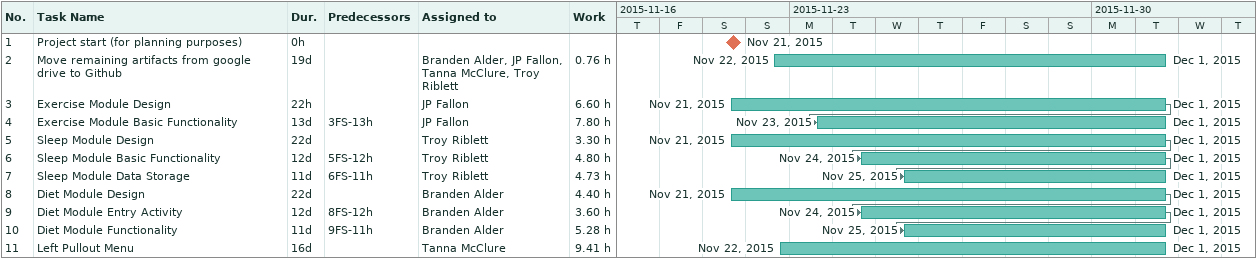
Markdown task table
| ID | Task | Duration | Start | Finish | Predecessors | Resources | Work (h) |
|---|---|---|---|---|---|---|---|
| 1 | Project start (for planning purposes) | 0h | 2015-11-21 | 2015-11-21 |  |  |  |
| 2 | Move remaining artifacts from google drive to Github | 19d | 2015-11-22 | 2015-12-01 |  | Branden Alder, JP Fallon, Tanna McClure, Troy Riblett | 0.76 |
| 3 | Exercise Module Design | 22h | 2015-11-21 | 2015-12-01 |  | JP Fallon | 6.60 |
| 4 | Exercise Module Basic Functionality | 13d | 2015-11-23 | 2015-12-01 | 3FS-13h | JP Fallon | 7.80 |
| 5 | Sleep Module Design | 22d | 2015-11-21 | 2015-12-01 |  | Troy Riblett | 3.30 |
| 6 | Sleep Module Basic Functionality | 12d | 2015-11-24 | 2015-12-01 | 5FS-12h | Troy Riblett | 4.80 |
| 7 | Sleep Module Data Storage | 11d | 2015-11-25 | 2015-12-01 | 6FS-11h | Troy Riblett | 4.73 |
| 8 | Diet Module Design | 22d | 2015-11-21 | 2015-12-01 |  | Branden Alder | 4.40 |
| 9 | Diet Module Entry Activity | 12d | 2015-11-24 | 2015-12-01 | 8FS-12h | Branden Alder | 3.60 |
| 10 | Diet Module Functionality | 11d | 2015-11-25 | 2015-12-01 | 9FS-11h | Branden Alder | 5.28 |
| 11 | Left Pullout Menu | 16d | 2015-11-22 | 2015-12-01 |  | Tanna McClure | 9.41 |
